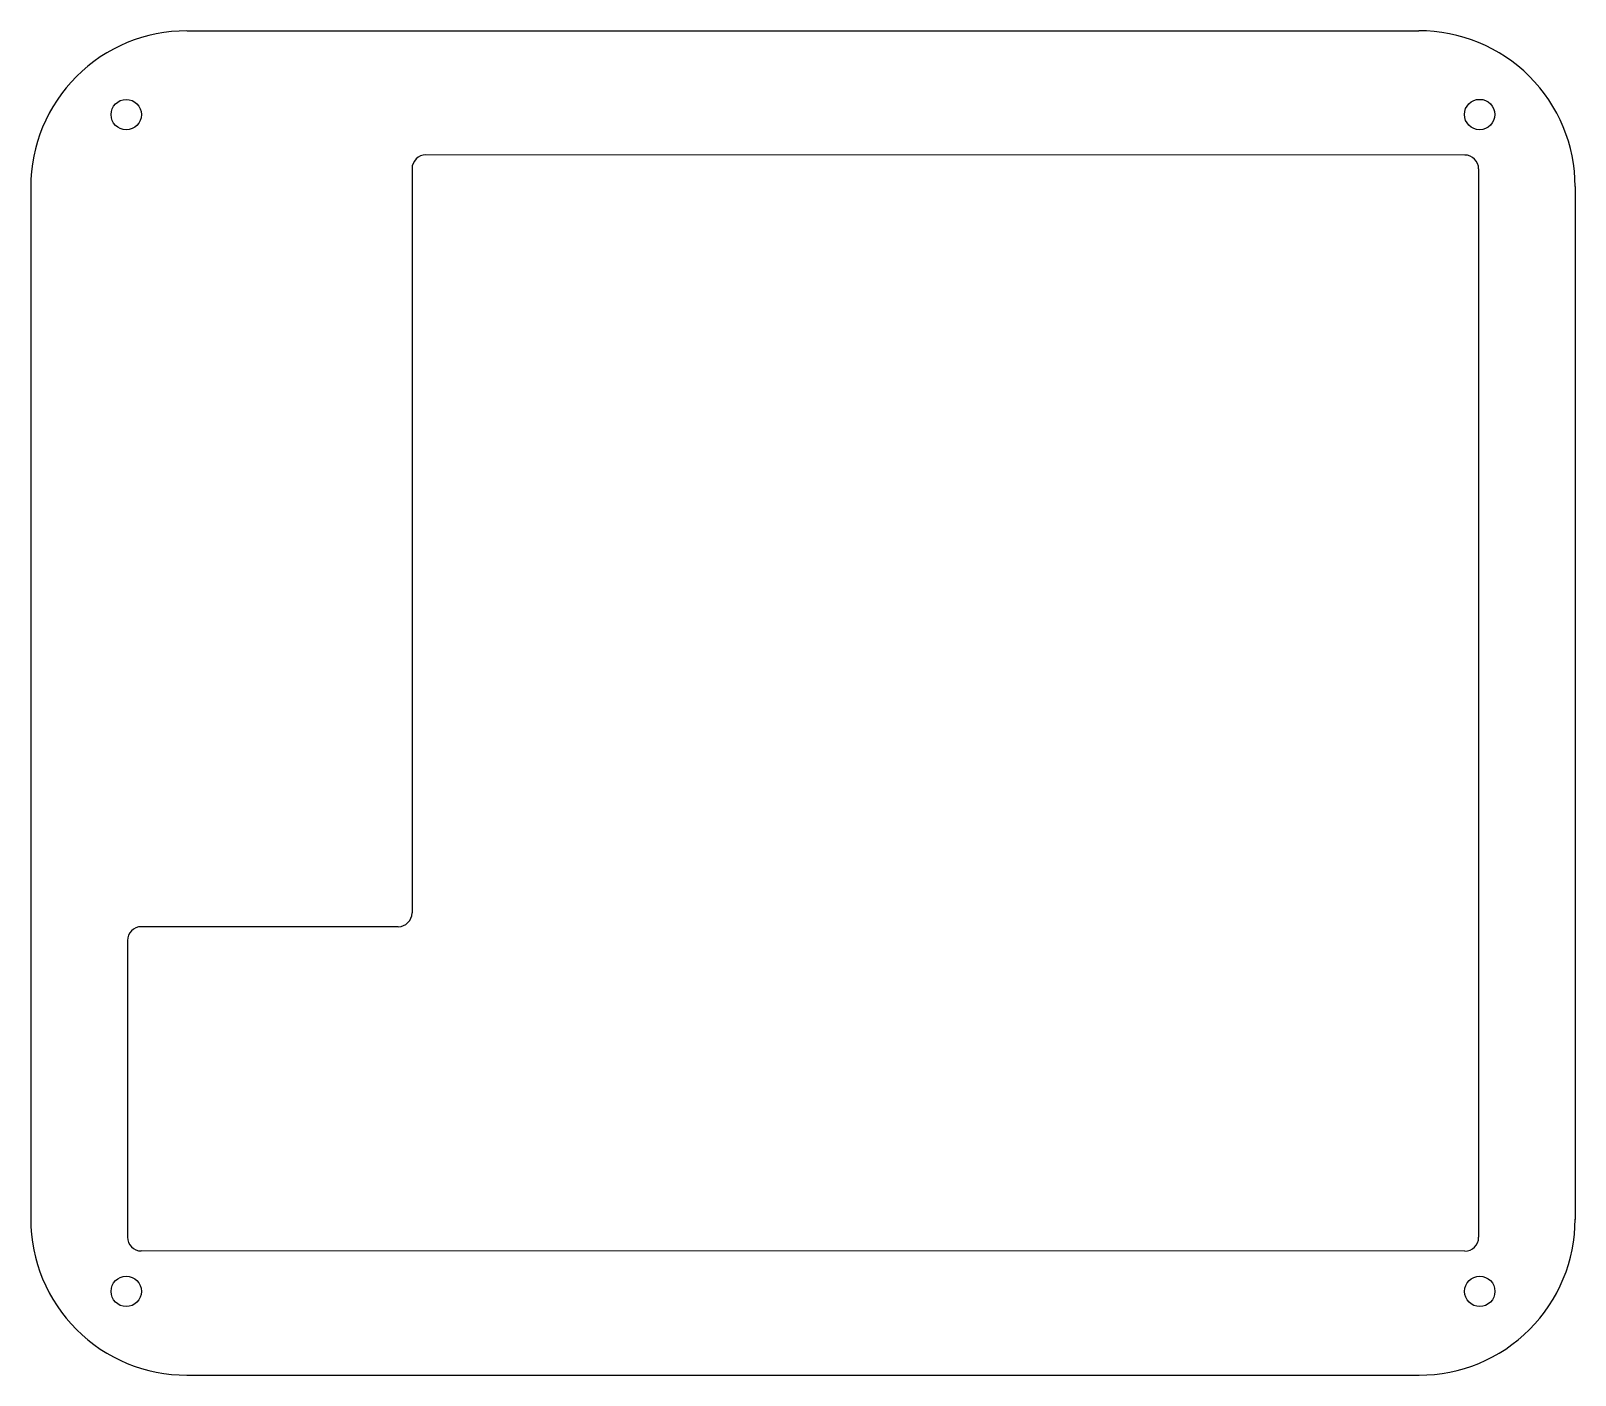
# Model space of a CAD drawing. Header units: millimetres. Extents: x 20 to 132, y 12 to 109.
import ezdxf

# ---------------------------------------------------------------- set-up
doc = ezdxf.new("R2010")
doc.units = ezdxf.units.MM

msp = doc.modelspace()

# ---------------------------------------------------------------- linework, layer by layer
for p, q in [((31.52, 109.01), (120.85, 109.01)), ((124.19, 100.01), (48.83, 100.02)), ((47.83, 99.02), (47.83, 45.04)), ((125.19, 99.01), (125.19, 21.51)), ((20.19, 97.73), (20.19, 22.8)), ((132.19, 97.73), (132.19, 22.8)), ((46.83, 44.04), (28.19, 44.04)), ((27.19, 43.04), (27.19, 21.52)), ((124.19, 20.51), (28.19, 20.52)), ((31.52, 11.51), (120.85, 11.51))]:
    msp.add_line(p, q)
for centre in [(27.1, 102.94), (125.26, 102.95), (27.1, 17.59), (125.27, 17.59)]:
    msp.add_circle(centre, 1.1)
at = {"color": 0}
for centre, radius, start, end in [((31.49, 97.71), 11.31, 89.9739, 180.003), ((120.88, 97.71), 11.31, 0.0952, 90.1244), ((48.83, 99.02), 1, 89.9999, 179.9999), ((124.19, 99.01), 1, 359.9999, 89.9999), ((46.83, 45.04), 1, 269.9999, 359.9999), ((28.19, 43.04), 1, 89.9999, 179.9999), ((31.49, 22.82), 11.31, 179.997, 270.0261), ((120.88, 22.82), 11.31, 269.9739, 0.003), ((28.19, 21.52), 1, 179.9999, 269.9999), ((124.19, 21.51), 1, 269.9999, 359.9999)]:
    msp.add_arc(centre, radius, start, end, dxfattribs=at)

doc.saveas('drawing.dxf')
